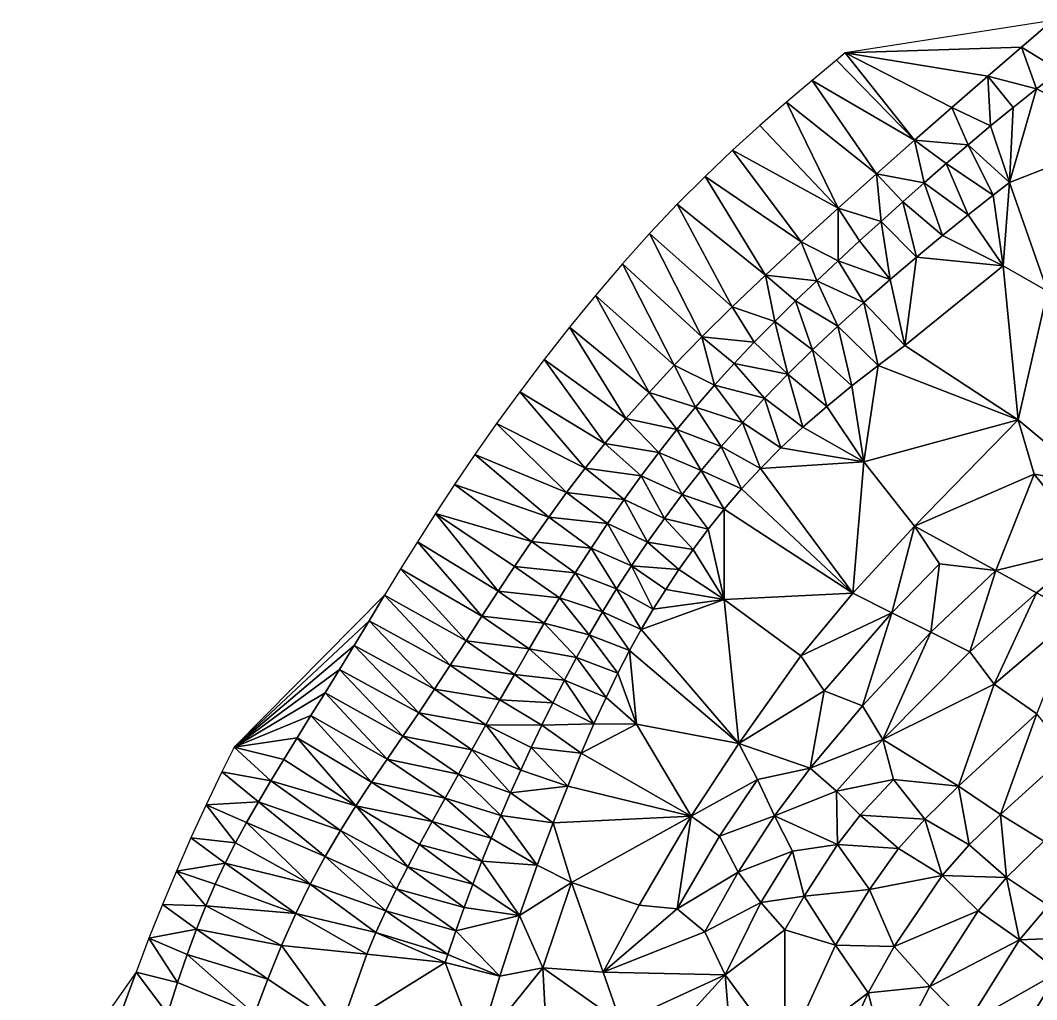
# Model space of a CAD drawing. Header units: metres. Extents: x 0 to 433, y 0 to 317.
# Drawn here: x 135.6 to 178.59, y 92.47 to 133.89 of the extents above; entities that cross this region are included whole.
import ezdxf

# ---------------------------------------------------------------- set-up
doc = ezdxf.new("R2010")
doc.units = ezdxf.units.M
doc.layers.add('TERRAIN_TIN', color=8, linetype='Continuous')

msp = doc.modelspace()

# ---------------------------------------------------------------- linework, layer by layer
at = {"layer": 'TERRAIN_TIN'}
for points in [[(177.945, 132.756, 46), (179.25, 133.887, 46), (170.486, 132.507, 44)], [(179.25, 133.887, 46), (177.945, 132.756, 46), (179.583, 131.755, 47)], [(170.122, 132.207, 44), (173.419, 128.814, 46), (170.486, 132.507, 44)], [(176.52, 131.521, 46), (177.945, 132.756, 46), (170.486, 132.507, 44)], [(175.001, 130.199, 46), (176.52, 131.521, 46), (170.486, 132.507, 44)], [(173.419, 128.814, 46), (175.001, 130.199, 46), (170.486, 132.507, 44)], [(176.52, 131.521, 46), (178.578, 130.984, 47), (177.945, 132.756, 46)], [(177.945, 132.756, 46), (178.578, 130.984, 47), (179.583, 131.755, 47)], [(173.419, 128.814, 46), (170.122, 132.207, 44), (169.088, 131.346, 44)], [(178.578, 130.984, 47), (182.55, 129.03, 49), (179.583, 131.755, 47)], [(171.807, 127.389, 46), (169.088, 131.346, 44), (168.003, 130.425, 44)], [(171.807, 127.389, 46), (173.419, 128.814, 46), (169.088, 131.346, 44)], [(176.52, 131.521, 46), (175.001, 130.199, 46), (176.635, 129.42, 47)], [(177.597, 130.205, 47), (176.52, 131.521, 46), (176.635, 129.42, 47)], [(176.52, 131.521, 46), (177.597, 130.205, 47), (178.578, 130.984, 47)], [(178.578, 130.984, 47), (177.443, 127.025, 48), (182.55, 129.03, 49)], [(177.597, 130.205, 47), (177.443, 127.025, 48), (178.578, 130.984, 47)], [(168.003, 130.425, 44), (166.879, 129.442, 44), (170.197, 125.949, 46)], [(171.807, 127.389, 46), (168.003, 130.425, 44), (170.197, 125.949, 46)], [(175.001, 130.199, 46), (173.419, 128.814, 46), (175.69, 128.627, 47)], [(175.001, 130.199, 46), (175.69, 128.627, 47), (176.635, 129.42, 47)], [(177.443, 127.025, 48), (177.597, 130.205, 47), (176.635, 129.42, 47)], [(166.879, 129.442, 44), (165.727, 128.397, 44), (170.197, 125.949, 46)], [(175.69, 128.627, 47), (177.443, 127.025, 48), (176.635, 129.42, 47)], [(182.55, 129.03, 49), (177.443, 127.025, 48), (179.038, 122.432, 50)], [(173.419, 128.814, 46), (171.807, 127.389, 46), (173.835, 127.02, 47)], [(173.419, 128.814, 46), (174.757, 127.827, 47), (175.69, 128.627, 47)], [(174.757, 127.827, 47), (173.419, 128.814, 46), (173.835, 127.02, 47)], [(174.757, 127.827, 47), (176.753, 126.494, 48), (175.69, 128.627, 47)], [(176.753, 126.494, 48), (177.443, 127.025, 48), (175.69, 128.627, 47)], [(164.558, 127.288, 44), (168.622, 124.517, 46), (165.727, 128.397, 44)], [(165.727, 128.397, 44), (168.622, 124.517, 46), (170.197, 125.949, 46)], [(175.696, 125.662, 48), (174.757, 127.827, 47), (173.835, 127.02, 47)], [(174.757, 127.827, 47), (175.696, 125.662, 48), (176.753, 126.494, 48)], [(167.113, 123.117, 46), (164.558, 127.288, 44), (163.385, 126.113, 44)], [(167.113, 123.117, 46), (168.622, 124.517, 46), (164.558, 127.288, 44)], [(172.006, 125.386, 47), (171.807, 127.389, 46), (170.197, 125.949, 46)], [(171.807, 127.389, 46), (172.919, 126.206, 47), (173.835, 127.02, 47)], [(172.919, 126.206, 47), (171.807, 127.389, 46), (172.006, 125.386, 47)], [(173.835, 127.02, 47), (172.919, 126.206, 47), (174.608, 124.785, 48)], [(175.696, 125.662, 48), (173.835, 127.02, 47), (174.608, 124.785, 48)], [(177.443, 127.025, 48), (176.753, 126.494, 48), (177.174, 123.505, 49)], [(177.443, 127.025, 48), (177.174, 123.505, 49), (179.038, 122.432, 50)], [(176.753, 126.494, 48), (175.696, 125.662, 48), (177.174, 123.505, 49)], [(165.704, 121.773, 46), (163.385, 126.113, 44), (162.217, 124.876, 44)], [(165.704, 121.773, 46), (167.113, 123.117, 46), (163.385, 126.113, 44)], [(172.919, 126.206, 47), (172.006, 125.386, 47), (173.5, 123.87, 48)], [(174.608, 124.785, 48), (172.919, 126.206, 47), (173.5, 123.87, 48)], [(168.622, 124.517, 46), (170.185, 123.723, 47), (170.197, 125.949, 46)], [(170.185, 123.723, 47), (171.094, 124.558, 47), (170.197, 125.949, 46)], [(171.094, 124.558, 47), (172.006, 125.386, 47), (170.197, 125.949, 46)], [(177.174, 123.505, 49), (175.696, 125.662, 48), (174.608, 124.785, 48)], [(171.094, 124.558, 47), (172.384, 122.923, 48), (172.006, 125.386, 47)], [(172.006, 125.386, 47), (172.384, 122.923, 48), (173.5, 123.87, 48)], [(161.063, 123.586, 44), (164.419, 120.503, 46), (162.217, 124.876, 44)], [(164.419, 120.503, 46), (165.704, 121.773, 46), (162.217, 124.876, 44)], [(177.174, 123.505, 49), (174.608, 124.785, 48), (173.5, 123.87, 48)], [(169.282, 122.878, 47), (168.622, 124.517, 46), (167.113, 123.117, 46)], [(168.622, 124.517, 46), (169.282, 122.878, 47), (170.185, 123.723, 47)], [(172.384, 122.923, 48), (171.094, 124.558, 47), (170.185, 123.723, 47)], [(172.384, 122.923, 48), (173.01, 120.133, 49), (173.5, 123.87, 48)], [(173.01, 120.133, 49), (177.174, 123.505, 49), (173.5, 123.87, 48)], [(161.063, 123.586, 44), (159.93, 122.258, 44), (163.252, 119.3, 46)], [(164.419, 120.503, 46), (161.063, 123.586, 44), (163.252, 119.3, 46)], [(169.282, 122.878, 47), (171.272, 121.95, 48), (170.185, 123.723, 47)], [(171.272, 121.95, 48), (172.384, 122.923, 48), (170.185, 123.723, 47)], [(177.806, 116.99, 51), (177.174, 123.505, 49), (173.01, 120.133, 49)], [(177.174, 123.505, 49), (177.806, 116.99, 51), (179.038, 122.432, 50)], [(167.113, 123.117, 46), (165.704, 121.773, 46), (167.505, 121.154, 47)], [(168.387, 122.022, 47), (167.113, 123.117, 46), (167.505, 121.154, 47)], [(168.387, 122.022, 47), (169.282, 122.878, 47), (167.113, 123.117, 46)], [(169.282, 122.878, 47), (168.387, 122.022, 47), (170.174, 120.955, 48)], [(171.272, 121.95, 48), (169.282, 122.878, 47), (170.174, 120.955, 48)], [(172.384, 122.923, 48), (171.272, 121.95, 48), (173.01, 120.133, 49)], [(162.189, 118.155, 46), (159.93, 122.258, 44), (158.824, 120.906, 44)], [(159.93, 122.258, 44), (162.189, 118.155, 46), (163.252, 119.3, 46)], [(177.806, 116.99, 51), (181.096, 114.26, 53), (179.038, 122.432, 50)], [(166.637, 120.272, 47), (165.704, 121.773, 46), (164.419, 120.503, 46)], [(165.704, 121.773, 46), (166.637, 120.272, 47), (167.505, 121.154, 47)], [(169.102, 119.947, 48), (168.387, 122.022, 47), (167.505, 121.154, 47)], [(168.387, 122.022, 47), (169.102, 119.947, 48), (170.174, 120.955, 48)], [(171.272, 121.95, 48), (170.174, 120.955, 48), (171.88, 119.289, 49)], [(173.01, 120.133, 49), (171.272, 121.95, 48), (171.88, 119.289, 49)], [(157.753, 119.543, 44), (161.215, 117.055, 46), (158.824, 120.906, 44)], [(161.215, 117.055, 46), (162.189, 118.155, 46), (158.824, 120.906, 44)], [(166.637, 120.272, 47), (168.067, 118.929, 48), (167.505, 121.154, 47)], [(168.067, 118.929, 48), (169.102, 119.947, 48), (167.505, 121.154, 47)], [(169.102, 119.947, 48), (170.773, 118.427, 49), (170.174, 120.955, 48)], [(170.174, 120.955, 48), (170.773, 118.427, 49), (171.88, 119.289, 49)], [(164.419, 120.503, 46), (163.252, 119.3, 46), (164.958, 118.46, 47)], [(165.787, 119.374, 47), (164.419, 120.503, 46), (164.958, 118.46, 47)], [(165.787, 119.374, 47), (166.637, 120.272, 47), (164.419, 120.503, 46)], [(166.637, 120.272, 47), (165.787, 119.374, 47), (168.067, 118.929, 48)], [(169.706, 117.556, 49), (169.102, 119.947, 48), (168.067, 118.929, 48)], [(169.102, 119.947, 48), (169.706, 117.556, 49), (170.773, 118.427, 49)], [(177.806, 116.99, 51), (173.01, 120.133, 49), (171.88, 119.289, 49)], [(157.753, 119.543, 44), (156.725, 118.183, 44), (160.318, 115.989, 46)], [(161.215, 117.055, 46), (157.753, 119.543, 44), (160.318, 115.989, 46)], [(162.189, 118.155, 46), (164.152, 117.528, 47), (163.252, 119.3, 46)], [(163.252, 119.3, 46), (164.152, 117.528, 47), (164.958, 118.46, 47)], [(167.08, 117.908, 48), (165.787, 119.374, 47), (164.958, 118.46, 47)], [(165.787, 119.374, 47), (167.08, 117.908, 48), (168.067, 118.929, 48)], [(170.773, 118.427, 49), (171.281, 115.223, 50), (171.88, 119.289, 49)], [(171.281, 115.223, 50), (177.806, 116.99, 51), (171.88, 119.289, 49)], [(168.067, 118.929, 48), (167.08, 117.908, 48), (168.699, 116.681, 49)], [(169.706, 117.556, 49), (168.067, 118.929, 48), (168.699, 116.681, 49)], [(164.152, 117.528, 47), (166.14, 116.886, 48), (164.958, 118.46, 47)], [(166.14, 116.886, 48), (167.08, 117.908, 48), (164.958, 118.46, 47)], [(169.706, 117.556, 49), (171.281, 115.223, 50), (170.773, 118.427, 49)], [(159.483, 114.946, 46), (156.725, 118.183, 44), (155.745, 116.839, 44)], [(156.725, 118.183, 44), (159.483, 114.946, 46), (160.318, 115.989, 46)], [(161.215, 117.055, 46), (163.368, 116.578, 47), (162.189, 118.155, 46)], [(163.368, 116.578, 47), (164.152, 117.528, 47), (162.189, 118.155, 46)], [(167.765, 115.809, 49), (167.08, 117.908, 48), (166.14, 116.886, 48)], [(167.08, 117.908, 48), (167.765, 115.809, 49), (168.699, 116.681, 49)], [(163.368, 116.578, 47), (165.247, 115.864, 48), (164.152, 117.528, 47)], [(165.247, 115.864, 48), (166.14, 116.886, 48), (164.152, 117.528, 47)], [(171.281, 115.223, 50), (169.706, 117.556, 49), (168.699, 116.681, 49)], [(162.606, 115.61, 47), (161.215, 117.055, 46), (160.318, 115.989, 46)], [(162.606, 115.61, 47), (163.368, 116.578, 47), (161.215, 117.055, 46)], [(171.281, 115.223, 50), (173.426, 112.49, 51), (177.806, 116.99, 51)], [(177.806, 116.99, 51), (173.426, 112.49, 51), (178.476, 114.7, 52)], [(181.096, 114.26, 53), (177.806, 116.99, 51), (178.476, 114.7, 52)], [(154.822, 115.527, 44), (158.697, 113.914, 46), (155.745, 116.839, 44)], [(158.697, 113.914, 46), (159.483, 114.946, 46), (155.745, 116.839, 44)], [(162.606, 115.61, 47), (164.4, 114.845, 48), (163.368, 116.578, 47)], [(164.4, 114.845, 48), (165.247, 115.864, 48), (163.368, 116.578, 47)], [(165.247, 115.864, 48), (166.902, 114.941, 49), (166.14, 116.886, 48)], [(166.902, 114.941, 49), (167.765, 115.809, 49), (166.14, 116.886, 48)], [(167.765, 115.809, 49), (171.281, 115.223, 50), (168.699, 116.681, 49)], [(159.483, 114.946, 46), (161.863, 114.626, 47), (160.318, 115.989, 46)], [(161.863, 114.626, 47), (162.606, 115.61, 47), (160.318, 115.989, 46)], [(165.247, 115.864, 48), (164.4, 114.845, 48), (166.106, 114.078, 49)], [(166.902, 114.941, 49), (165.247, 115.864, 48), (166.106, 114.078, 49)], [(167.765, 115.809, 49), (166.902, 114.941, 49), (171.281, 115.223, 50)], [(157.945, 112.882, 46), (154.822, 115.527, 44), (153.959, 114.256, 44)], [(158.697, 113.914, 46), (154.822, 115.527, 44), (157.945, 112.882, 46)], [(163.598, 113.83, 48), (162.606, 115.61, 47), (161.863, 114.626, 47)], [(162.606, 115.61, 47), (163.598, 113.83, 48), (164.4, 114.845, 48)], [(171.281, 115.223, 50), (166.902, 114.941, 49), (170.806, 109.66, 51)], [(173.426, 112.49, 51), (171.281, 115.223, 50), (170.806, 109.66, 51)], [(159.483, 114.946, 46), (158.697, 113.914, 46), (161.14, 113.625, 47)], [(161.863, 114.626, 47), (159.483, 114.946, 46), (161.14, 113.625, 47)], [(163.598, 113.83, 48), (165.369, 113.219, 49), (164.4, 114.845, 48)], [(164.4, 114.845, 48), (165.369, 113.219, 49), (166.106, 114.078, 49)], [(166.902, 114.941, 49), (166.106, 114.078, 49), (170.806, 109.66, 51)], [(162.839, 112.82, 48), (161.863, 114.626, 47), (161.14, 113.625, 47)], [(162.839, 112.82, 48), (163.598, 113.83, 48), (161.863, 114.626, 47)], [(173.426, 112.49, 51), (176.866, 110.62, 53), (178.476, 114.7, 52)], [(176.866, 110.62, 53), (180.966, 111.62, 54), (178.476, 114.7, 52)], [(180.966, 111.62, 54), (181.096, 114.26, 53), (178.476, 114.7, 52)], [(153.152, 113.027, 44), (157.216, 111.842, 46), (153.959, 114.256, 44)], [(157.216, 111.842, 46), (157.945, 112.882, 46), (153.959, 114.256, 44)], [(166.106, 114.078, 49), (165.369, 113.219, 49), (170.806, 109.66, 51)], [(160.433, 112.607, 47), (158.697, 113.914, 46), (157.945, 112.882, 46)], [(158.697, 113.914, 46), (160.433, 112.607, 47), (161.14, 113.625, 47)], [(160.433, 112.607, 47), (162.123, 111.818, 48), (161.14, 113.625, 47)], [(162.123, 111.818, 48), (162.839, 112.82, 48), (161.14, 113.625, 47)], [(163.598, 113.83, 48), (162.839, 112.82, 48), (164.686, 112.364, 49)], [(163.598, 113.83, 48), (164.686, 112.364, 49), (165.369, 113.219, 49)], [(165.369, 113.219, 49), (164.686, 112.364, 49), (165.372, 109.396, 50)], [(165.369, 113.219, 49), (165.372, 109.396, 50), (170.806, 109.66, 51)], [(153.152, 113.027, 44), (152.395, 111.839, 44), (155.809, 109.744, 46)], [(156.505, 110.794, 46), (153.152, 113.027, 44), (155.809, 109.744, 46)], [(156.505, 110.794, 46), (157.216, 111.842, 46), (153.152, 113.027, 44)], [(157.216, 111.842, 46), (159.743, 111.573, 47), (157.945, 112.882, 46)], [(159.743, 111.573, 47), (160.433, 112.607, 47), (157.945, 112.882, 46)], [(162.839, 112.82, 48), (162.123, 111.818, 48), (164.051, 111.513, 49)], [(164.686, 112.364, 49), (162.839, 112.82, 48), (164.051, 111.513, 49)], [(159.743, 111.573, 47), (161.449, 110.825, 48), (160.433, 112.607, 47)], [(161.449, 110.825, 48), (162.123, 111.818, 48), (160.433, 112.607, 47)], [(165.372, 109.396, 50), (164.686, 112.364, 49), (164.051, 111.513, 49)], [(172.466, 108.83, 52), (173.426, 112.49, 51), (170.806, 109.66, 51)], [(173.426, 112.49, 51), (172.466, 108.83, 52), (174.476, 110.91, 52)], [(176.866, 110.62, 53), (173.426, 112.49, 51), (174.476, 110.91, 52)], [(151.679, 110.689, 44), (155.124, 108.695, 46), (152.395, 111.839, 44)], [(152.395, 111.839, 44), (155.124, 108.695, 46), (155.809, 109.744, 46)], [(157.216, 111.842, 46), (156.505, 110.794, 46), (159.067, 110.524, 47)], [(159.743, 111.573, 47), (157.216, 111.842, 46), (159.067, 110.524, 47)], [(163.457, 110.667, 49), (162.123, 111.818, 48), (161.449, 110.825, 48)], [(162.123, 111.818, 48), (163.457, 110.667, 49), (164.051, 111.513, 49)], [(160.815, 109.842, 48), (159.743, 111.573, 47), (159.067, 110.524, 47)], [(159.743, 111.573, 47), (160.815, 109.842, 48), (161.449, 110.825, 48)], [(163.457, 110.667, 49), (165.372, 109.396, 50), (164.051, 111.513, 49)], [(180.966, 111.62, 54), (176.866, 110.62, 53), (178.576, 109.68, 54)], [(180.276, 108.78, 55), (180.966, 111.62, 54), (178.576, 109.68, 54)], [(154.449, 107.653, 46), (151.679, 110.689, 44), (150.999, 109.576, 44)], [(154.449, 107.653, 46), (155.124, 108.695, 46), (151.679, 110.689, 44)], [(158.405, 109.461, 47), (156.505, 110.794, 46), (155.809, 109.744, 46)], [(156.505, 110.794, 46), (158.405, 109.461, 47), (159.067, 110.524, 47)], [(159.067, 110.524, 47), (158.405, 109.461, 47), (160.218, 108.868, 48)], [(160.815, 109.842, 48), (159.067, 110.524, 47), (160.218, 108.868, 48)], [(160.815, 109.842, 48), (162.37, 108.985, 49), (161.449, 110.825, 48)], [(162.37, 108.985, 49), (162.899, 109.825, 49), (161.449, 110.825, 48)], [(162.899, 109.825, 49), (163.457, 110.667, 49), (161.449, 110.825, 48)], [(163.457, 110.667, 49), (162.899, 109.825, 49), (165.372, 109.396, 50)], [(172.466, 108.83, 52), (174.116, 108.01, 53), (174.476, 110.91, 52)], [(174.116, 108.01, 53), (176.866, 110.62, 53), (174.476, 110.91, 52)], [(176.866, 110.62, 53), (174.116, 108.01, 53), (175.766, 107.18, 54)], [(178.576, 109.68, 54), (176.866, 110.62, 53), (175.766, 107.18, 54)], [(155.124, 108.695, 46), (157.756, 108.388, 47), (155.809, 109.744, 46)], [(157.756, 108.388, 47), (158.405, 109.461, 47), (155.809, 109.744, 46)], [(161.863, 108.128, 49), (160.815, 109.842, 48), (160.218, 108.868, 48)], [(162.37, 108.985, 49), (160.815, 109.842, 48), (161.863, 108.128, 49)], [(162.899, 109.825, 49), (162.37, 108.985, 49), (165.372, 109.396, 50)], [(165.372, 109.396, 50), (168.606, 107.02, 51), (170.806, 109.66, 51)], [(168.606, 107.02, 51), (172.466, 108.83, 52), (170.806, 109.66, 51)], [(176.796, 105.82, 55), (178.576, 109.68, 54), (175.766, 107.18, 54)], [(176.796, 105.82, 55), (180.276, 108.78, 55), (178.576, 109.68, 54)], [(144.636, 103.15, 43), (150.347, 108.497, 44), (150.999, 109.576, 44)], [(150.347, 108.497, 44), (153.78, 106.62, 46), (150.999, 109.576, 44)], [(153.78, 106.62, 46), (154.449, 107.653, 46), (150.999, 109.576, 44)], [(159.654, 107.901, 48), (158.405, 109.461, 47), (157.756, 108.388, 47)], [(158.405, 109.461, 47), (159.654, 107.901, 48), (160.218, 108.868, 48)], [(165.372, 109.396, 50), (161.863, 108.128, 49), (165.986, 103.31, 51)], [(165.372, 109.396, 50), (162.37, 108.985, 49), (161.863, 108.128, 49)], [(168.606, 107.02, 51), (165.372, 109.396, 50), (165.986, 103.31, 51)], [(159.654, 107.901, 48), (161.367, 107.235, 49), (160.218, 108.868, 48)], [(161.367, 107.235, 49), (161.863, 108.128, 49), (160.218, 108.868, 48)], [(172.466, 108.83, 52), (168.606, 107.02, 51), (169.596, 105.54, 52)], [(171.226, 104.9, 53), (172.466, 108.83, 52), (169.596, 105.54, 52)], [(171.226, 104.9, 53), (174.116, 108.01, 53), (172.466, 108.83, 52)], [(178.596, 104.56, 56), (180.276, 108.78, 55), (176.796, 105.82, 55)], [(144.636, 103.15, 43), (149.716, 107.451, 44), (150.347, 108.497, 44)], [(149.716, 107.451, 44), (153.114, 105.601, 46), (150.347, 108.497, 44)], [(153.114, 105.601, 46), (153.78, 106.62, 46), (150.347, 108.497, 44)], [(157.12, 107.309, 47), (155.124, 108.695, 46), (154.449, 107.653, 46)], [(155.124, 108.695, 46), (157.12, 107.309, 47), (157.756, 108.388, 47)], [(157.12, 107.309, 47), (159.12, 106.941, 48), (157.756, 108.388, 47)], [(159.12, 106.941, 48), (159.654, 107.901, 48), (157.756, 108.388, 47)], [(161.863, 108.128, 49), (161.367, 107.235, 49), (165.986, 103.31, 51)], [(171.226, 104.9, 53), (172.076, 103.47, 54), (174.116, 108.01, 53)], [(174.116, 108.01, 53), (172.076, 103.47, 54), (175.766, 107.18, 54)], [(154.449, 107.653, 46), (153.78, 106.62, 46), (156.496, 106.229, 47)], [(157.12, 107.309, 47), (154.449, 107.653, 46), (156.496, 106.229, 47)], [(159.654, 107.901, 48), (159.12, 106.941, 48), (160.873, 106.285, 49)], [(161.367, 107.235, 49), (159.654, 107.901, 48), (160.873, 106.285, 49)], [(149.716, 107.451, 44), (144.636, 103.15, 43), (149.099, 106.435, 44)], [(152.448, 104.602, 46), (149.716, 107.451, 44), (149.099, 106.435, 44)], [(149.716, 107.451, 44), (152.448, 104.602, 46), (153.114, 105.601, 46)], [(158.611, 105.985, 48), (157.12, 107.309, 47), (156.496, 106.229, 47)], [(158.611, 105.985, 48), (159.12, 106.941, 48), (157.12, 107.309, 47)], [(161.367, 107.235, 49), (160.873, 106.285, 49), (161.656, 104.117, 50)], [(165.986, 103.31, 51), (161.367, 107.235, 49), (161.656, 104.117, 50)], [(172.076, 103.47, 54), (176.796, 105.82, 55), (175.766, 107.18, 54)], [(155.885, 105.155, 47), (153.78, 106.62, 46), (153.114, 105.601, 46)], [(153.78, 106.62, 46), (155.885, 105.155, 47), (156.496, 106.229, 47)], [(160.374, 105.258, 49), (159.12, 106.941, 48), (158.611, 105.985, 48)], [(159.12, 106.941, 48), (160.374, 105.258, 49), (160.873, 106.285, 49)], [(169.596, 105.54, 52), (168.606, 107.02, 51), (165.986, 103.31, 51)], [(144.636, 103.15, 43), (148.49, 105.447, 44), (149.099, 106.435, 44)], [(148.49, 105.447, 44), (151.781, 103.622, 46), (149.099, 106.435, 44)], [(151.781, 103.622, 46), (152.448, 104.602, 46), (149.099, 106.435, 44)], [(155.885, 105.155, 47), (158.126, 105.033, 48), (156.496, 106.229, 47)], [(158.126, 105.033, 48), (158.611, 105.985, 48), (156.496, 106.229, 47)], [(160.873, 106.285, 49), (160.374, 105.258, 49), (161.656, 104.117, 50)], [(158.126, 105.033, 48), (159.859, 104.133, 49), (158.611, 105.985, 48)], [(159.859, 104.133, 49), (160.374, 105.258, 49), (158.611, 105.985, 48)], [(175.276, 101.5, 56), (176.796, 105.82, 55), (172.076, 103.47, 54)], [(175.276, 101.5, 56), (178.596, 104.56, 56), (176.796, 105.82, 55)], [(147.892, 104.486, 44), (148.49, 105.447, 44), (144.636, 103.15, 43)], [(151.113, 102.649, 46), (148.49, 105.447, 44), (147.892, 104.486, 44)], [(151.113, 102.649, 46), (151.781, 103.622, 46), (148.49, 105.447, 44)], [(152.448, 104.602, 46), (155.287, 104.089, 47), (153.114, 105.601, 46)], [(155.287, 104.089, 47), (155.885, 105.155, 47), (153.114, 105.601, 46)], [(169.006, 102.27, 53), (169.596, 105.54, 52), (165.986, 103.31, 51)], [(169.006, 102.27, 53), (171.226, 104.9, 53), (169.596, 105.54, 52)], [(157.658, 104.082, 48), (155.885, 105.155, 47), (155.287, 104.089, 47)], [(157.658, 104.082, 48), (158.126, 105.033, 48), (155.885, 105.155, 47)], [(158.126, 105.033, 48), (157.658, 104.082, 48), (159.859, 104.133, 49)], [(160.374, 105.258, 49), (159.859, 104.133, 49), (161.656, 104.117, 50)], [(172.076, 103.47, 54), (171.226, 104.9, 53), (169.006, 102.27, 53)], [(147.307, 103.547, 44), (147.892, 104.486, 44), (144.636, 103.15, 43)], [(147.307, 103.547, 44), (150.448, 101.669, 46), (147.892, 104.486, 44)], [(150.448, 101.669, 46), (151.113, 102.649, 46), (147.892, 104.486, 44)], [(151.781, 103.622, 46), (154.7, 103.038, 47), (152.448, 104.602, 46)], [(154.7, 103.038, 47), (155.287, 104.089, 47), (152.448, 104.602, 46)], [(178.596, 104.56, 56), (175.276, 101.5, 56), (177.056, 100.31, 57)], [(179.936, 102.91, 57), (178.596, 104.56, 56), (177.056, 100.31, 57)], [(154.7, 103.038, 47), (156.766, 102.18, 48), (155.287, 104.089, 47)], [(157.206, 103.132, 48), (157.658, 104.082, 48), (155.287, 104.089, 47)], [(156.766, 102.18, 48), (157.206, 103.132, 48), (155.287, 104.089, 47)], [(157.658, 104.082, 48), (157.206, 103.132, 48), (159.321, 102.891, 49)], [(159.859, 104.133, 49), (157.658, 104.082, 48), (159.321, 102.891, 49)], [(159.859, 104.133, 49), (159.321, 102.891, 49), (161.656, 104.117, 50)], [(159.321, 102.891, 49), (163.976, 100.23, 51), (161.656, 104.117, 50)], [(163.976, 100.23, 51), (165.986, 103.31, 51), (161.656, 104.117, 50)], [(151.781, 103.622, 46), (151.113, 102.649, 46), (154.125, 102.006, 47)], [(154.7, 103.038, 47), (151.781, 103.622, 46), (154.125, 102.006, 47)], [(146.739, 102.628, 44), (147.307, 103.547, 44), (144.636, 103.15, 43)], [(146.739, 102.628, 44), (149.788, 100.666, 46), (147.307, 103.547, 44)], [(149.788, 100.666, 46), (150.448, 101.669, 46), (147.307, 103.547, 44)], [(165.986, 103.31, 51), (163.976, 100.23, 51), (166.776, 101.79, 52)], [(169.006, 102.27, 53), (165.986, 103.31, 51), (166.776, 101.79, 52)], [(170.126, 101.29, 54), (172.076, 103.47, 54), (169.006, 102.27, 53)], [(172.076, 103.47, 54), (170.126, 101.29, 54), (172.526, 101.78, 55)], [(175.276, 101.5, 56), (172.076, 103.47, 54), (172.526, 101.78, 55)], [(144.636, 103.15, 43), (144.118, 102.104, 43), (146.191, 101.727, 44)], [(146.739, 102.628, 44), (144.636, 103.15, 43), (146.191, 101.727, 44)], [(156.337, 101.225, 48), (154.7, 103.038, 47), (154.125, 102.006, 47)], [(156.337, 101.225, 48), (156.766, 102.18, 48), (154.7, 103.038, 47)], [(156.766, 102.18, 48), (158.749, 101.509, 49), (157.206, 103.132, 48)], [(157.206, 103.132, 48), (158.749, 101.509, 49), (159.321, 102.891, 49)], [(159.321, 102.891, 49), (158.749, 101.509, 49), (163.976, 100.23, 51)], [(178.896, 99.17, 58), (179.936, 102.91, 57), (177.056, 100.31, 57)], [(149.788, 100.666, 46), (146.739, 102.628, 44), (146.191, 101.727, 44)], [(153.563, 100.998, 47), (151.113, 102.649, 46), (150.448, 101.669, 46)], [(151.113, 102.649, 46), (153.563, 100.998, 47), (154.125, 102.006, 47)], [(145.666, 100.841, 44), (144.118, 102.104, 43), (143.455, 100.719, 43)], [(144.118, 102.104, 43), (145.666, 100.841, 44), (146.191, 101.727, 44)], [(153.563, 100.998, 47), (155.92, 100.267, 48), (154.125, 102.006, 47)], [(155.92, 100.267, 48), (156.337, 101.225, 48), (154.125, 102.006, 47)], [(158.749, 101.509, 49), (156.766, 102.18, 48), (156.337, 101.225, 48)], [(167.496, 100.25, 53), (169.006, 102.27, 53), (166.776, 101.79, 52)], [(167.496, 100.25, 53), (170.126, 101.29, 54), (169.006, 102.27, 53)], [(145.666, 100.841, 44), (149.135, 99.624, 46), (146.191, 101.727, 44)], [(149.135, 99.624, 46), (149.788, 100.666, 46), (146.191, 101.727, 44)], [(153.016, 100.01, 47), (150.448, 101.669, 46), (149.788, 100.666, 46)], [(153.016, 100.01, 47), (153.563, 100.998, 47), (150.448, 101.669, 46)], [(158.134, 99.958, 49), (158.749, 101.509, 49), (156.337, 101.225, 48)], [(158.749, 101.509, 49), (158.134, 99.958, 49), (163.976, 100.23, 51)], [(163.976, 100.23, 51), (165.176, 99.39, 52), (166.776, 101.79, 52)], [(165.176, 99.39, 52), (167.496, 100.25, 53), (166.776, 101.79, 52)], [(172.526, 101.78, 55), (170.126, 101.29, 54), (171.126, 100.27, 55)], [(173.856, 100.1, 56), (172.526, 101.78, 55), (171.126, 100.27, 55)], [(173.856, 100.1, 56), (175.276, 101.5, 56), (172.526, 101.78, 55)], [(175.726, 99.02, 57), (175.276, 101.5, 56), (173.856, 100.1, 56)], [(175.276, 101.5, 56), (175.726, 99.02, 57), (177.056, 100.31, 57)], [(155.92, 100.267, 48), (158.134, 99.958, 49), (156.337, 101.225, 48)], [(170.126, 101.29, 54), (167.496, 100.25, 53), (170.166, 99.03, 55)], [(170.126, 101.29, 54), (170.166, 99.03, 55), (171.126, 100.27, 55)], [(142.814, 99.321, 43), (144.697, 99.102, 44), (143.455, 100.719, 43)], [(145.166, 99.967, 44), (145.666, 100.841, 44), (143.455, 100.719, 43)], [(144.697, 99.102, 44), (145.166, 99.967, 44), (143.455, 100.719, 43)], [(145.166, 99.967, 44), (148.493, 98.528, 46), (145.666, 100.841, 44)], [(145.666, 100.841, 44), (148.493, 98.528, 46), (149.135, 99.624, 46)], [(151.981, 98.091, 47), (149.788, 100.666, 46), (149.135, 99.624, 46)], [(151.981, 98.091, 47), (152.487, 99.042, 47), (149.788, 100.666, 46)], [(152.487, 99.042, 47), (153.016, 100.01, 47), (149.788, 100.666, 46)], [(153.563, 100.998, 47), (153.016, 100.01, 47), (155.515, 99.304, 48)], [(153.563, 100.998, 47), (155.515, 99.304, 48), (155.92, 100.267, 48)], [(155.515, 99.304, 48), (157.461, 98.16, 49), (155.92, 100.267, 48)], [(157.461, 98.16, 49), (158.134, 99.958, 49), (155.92, 100.267, 48)], [(158.134, 99.958, 49), (158.917, 97.426, 50), (163.976, 100.23, 51)], [(158.917, 97.426, 50), (161.766, 96.47, 51), (163.976, 100.23, 51)], [(163.976, 100.23, 51), (161.766, 96.47, 51), (163.376, 96.31, 52)], [(165.176, 99.39, 52), (163.976, 100.23, 51), (163.376, 96.31, 52)], [(165.956, 97.86, 53), (167.496, 100.25, 53), (165.176, 99.39, 52)], [(167.496, 100.25, 53), (165.956, 97.86, 53), (168.256, 98.76, 54)], [(170.166, 99.03, 55), (167.496, 100.25, 53), (168.256, 98.76, 54)], [(170.166, 99.03, 55), (172.746, 98.86, 56), (171.126, 100.27, 55)], [(172.746, 98.86, 56), (173.856, 100.1, 56), (171.126, 100.27, 55)], [(175.726, 99.02, 57), (177.316, 97.64, 58), (177.056, 100.31, 57)], [(177.316, 97.64, 58), (178.896, 99.17, 58), (177.056, 100.31, 57)], [(147.863, 97.363, 46), (145.166, 99.967, 44), (144.697, 99.102, 44)], [(148.493, 98.528, 46), (145.166, 99.967, 44), (147.863, 97.363, 46)], [(152.487, 99.042, 47), (155.122, 98.335, 48), (153.016, 100.01, 47)], [(153.016, 100.01, 47), (155.122, 98.335, 48), (155.515, 99.304, 48)], [(158.134, 99.958, 49), (157.461, 98.16, 49), (158.917, 97.426, 50)], [(174.586, 97.73, 57), (173.856, 100.1, 56), (172.746, 98.86, 56)], [(174.586, 97.73, 57), (175.726, 99.02, 57), (173.856, 100.1, 56)], [(142.198, 97.914, 43), (144.257, 98.24, 44), (142.814, 99.321, 43)], [(144.257, 98.24, 44), (144.697, 99.102, 44), (142.814, 99.321, 43)], [(148.493, 98.528, 46), (151.502, 97.154, 47), (149.135, 99.624, 46)], [(151.502, 97.154, 47), (151.981, 98.091, 47), (149.135, 99.624, 46)], [(165.956, 97.86, 53), (165.176, 99.39, 52), (163.376, 96.31, 52)], [(144.257, 98.24, 44), (147.863, 97.363, 46), (144.697, 99.102, 44)], [(154.741, 97.36, 48), (152.487, 99.042, 47), (151.981, 98.091, 47)], [(155.122, 98.335, 48), (152.487, 99.042, 47), (154.741, 97.36, 48)], [(155.122, 98.335, 48), (157.461, 98.16, 49), (155.515, 99.304, 48)], [(168.756, 96.85, 55), (170.166, 99.03, 55), (168.256, 98.76, 54)], [(168.756, 96.85, 55), (171.516, 97.13, 56), (170.166, 99.03, 55)], [(170.166, 99.03, 55), (171.516, 97.13, 56), (172.746, 98.86, 56)], [(175.726, 99.02, 57), (174.586, 97.73, 57), (177.316, 97.64, 58)], [(179.086, 96.46, 59), (178.896, 99.17, 58), (177.316, 97.64, 58)], [(151.052, 96.229, 47), (148.493, 98.528, 46), (147.863, 97.363, 46)], [(148.493, 98.528, 46), (151.052, 96.229, 47), (151.502, 97.154, 47)], [(165.956, 97.86, 53), (166.916, 96.58, 54), (168.256, 98.76, 54)], [(166.916, 96.58, 54), (168.756, 96.85, 55), (168.256, 98.76, 54)], [(171.516, 97.13, 56), (174.586, 97.73, 57), (172.746, 98.86, 56)], [(143.842, 97.362, 44), (144.257, 98.24, 44), (142.198, 97.914, 43)], [(144.257, 98.24, 44), (143.842, 97.362, 44), (147.248, 96.114, 46)], [(147.863, 97.363, 46), (144.257, 98.24, 44), (147.248, 96.114, 46)], [(151.502, 97.154, 47), (154.373, 96.376, 48), (151.981, 98.091, 47)], [(154.373, 96.376, 48), (154.741, 97.36, 48), (151.981, 98.091, 47)], [(156.716, 96.028, 49), (155.122, 98.335, 48), (154.741, 97.36, 48)], [(155.122, 98.335, 48), (156.716, 96.028, 49), (157.461, 98.16, 49)], [(157.461, 98.16, 49), (156.716, 96.028, 49), (158.917, 97.426, 50)], [(143.442, 96.442, 44), (142.198, 97.914, 43), (141.606, 96.498, 43)], [(143.442, 96.442, 44), (143.842, 97.362, 44), (142.198, 97.914, 43)], [(164.546, 95.34, 53), (165.956, 97.86, 53), (163.376, 96.31, 52)], [(166.916, 96.58, 54), (165.956, 97.86, 53), (164.546, 95.34, 53)], [(174.586, 97.73, 57), (171.516, 97.13, 56), (172.556, 94.72, 57)], [(174.586, 97.73, 57), (172.556, 94.72, 57), (176.116, 96.23, 58)], [(177.316, 97.64, 58), (174.586, 97.73, 57), (176.116, 96.23, 58)], [(177.866, 95, 59), (177.316, 97.64, 58), (176.116, 96.23, 58)], [(179.086, 96.46, 59), (177.316, 97.64, 58), (177.866, 95, 59)], [(143.842, 97.362, 44), (143.442, 96.442, 44), (147.248, 96.114, 46)], [(150.636, 95.313, 47), (147.863, 97.363, 46), (147.248, 96.114, 46)], [(151.052, 96.229, 47), (147.863, 97.363, 46), (150.636, 95.313, 47)], [(154.373, 96.376, 48), (156.716, 96.028, 49), (154.741, 97.36, 48)], [(158.917, 97.426, 50), (156.716, 96.028, 49), (157.702, 93.815, 50)], [(160.256, 93.63, 51), (158.917, 97.426, 50), (157.702, 93.815, 50)], [(161.766, 96.47, 51), (158.917, 97.426, 50), (160.256, 93.63, 51)], [(151.052, 96.229, 47), (154.018, 95.383, 48), (151.502, 97.154, 47)], [(154.018, 95.383, 48), (154.373, 96.376, 48), (151.502, 97.154, 47)], [(168.756, 96.85, 55), (166.916, 96.58, 54), (167.936, 95.43, 55)], [(168.756, 96.85, 55), (167.936, 95.43, 55), (170.076, 94.78, 56)], [(171.516, 97.13, 56), (168.756, 96.85, 55), (170.076, 94.78, 56)], [(172.556, 94.72, 57), (171.516, 97.13, 56), (170.076, 94.78, 56)], [(141.039, 95.073, 43), (143.05, 95.458, 44), (141.606, 96.498, 43)], [(143.05, 95.458, 44), (143.442, 96.442, 44), (141.606, 96.498, 43)], [(143.442, 96.442, 44), (143.05, 95.458, 44), (146.65, 94.77, 46)], [(143.442, 96.442, 44), (146.65, 94.77, 46), (147.248, 96.114, 46)], [(154.018, 95.383, 48), (156.716, 96.028, 49), (154.373, 96.376, 48)], [(161.766, 96.47, 51), (160.256, 93.63, 51), (163.376, 96.31, 52)], [(160.256, 93.63, 51), (164.546, 95.34, 53), (163.376, 96.31, 52)], [(166.916, 96.58, 54), (164.546, 95.34, 53), (165.406, 93.52, 54)], [(167.936, 95.43, 55), (166.916, 96.58, 54), (165.406, 93.52, 54)], [(180.696, 95.11, 60), (179.086, 96.46, 59), (177.866, 95, 59)], [(146.65, 94.77, 46), (150.258, 94.405, 47), (147.248, 96.114, 46)], [(150.258, 94.405, 47), (150.636, 95.313, 47), (147.248, 96.114, 46)], [(153.675, 94.379, 48), (151.052, 96.229, 47), (150.636, 95.313, 47)], [(153.675, 94.379, 48), (154.018, 95.383, 48), (151.052, 96.229, 47)], [(156.716, 96.028, 49), (154.018, 95.383, 48), (155.883, 93.474, 49)], [(156.716, 96.028, 49), (155.883, 93.474, 49), (157.702, 93.815, 50)], [(172.556, 94.72, 57), (174.066, 93.03, 58), (176.116, 96.23, 58)], [(174.066, 93.03, 58), (177.866, 95, 59), (176.116, 96.23, 58)], [(143.05, 95.458, 44), (141.039, 95.073, 43), (142.655, 94.385, 44)], [(143.05, 95.458, 44), (142.655, 94.385, 44), (146.069, 93.345, 46)], [(146.65, 94.77, 46), (143.05, 95.458, 44), (146.069, 93.345, 46)], [(140.493, 93.636, 43), (142.251, 93.2, 44), (141.039, 95.073, 43)], [(141.039, 95.073, 43), (142.251, 93.2, 44), (142.655, 94.385, 44)], [(150.258, 94.405, 47), (153.565, 94.042, 48), (150.636, 95.313, 47)], [(153.565, 94.042, 48), (153.675, 94.379, 48), (150.636, 95.313, 47)], [(154.018, 95.383, 48), (153.675, 94.379, 48), (155.883, 93.474, 49)], [(165.406, 93.52, 54), (164.546, 95.34, 53), (160.256, 93.63, 51)], [(167.936, 90.1, 56), (167.936, 95.43, 55), (165.406, 93.52, 54)], [(167.936, 95.43, 55), (167.936, 90.1, 56), (170.076, 94.78, 56)], [(180.696, 95.11, 60), (177.866, 95, 59), (179.506, 93.64, 60)], [(146.65, 94.77, 46), (146.069, 93.345, 46), (149.147, 91.294, 47)], [(150.258, 94.405, 47), (146.65, 94.77, 46), (149.147, 91.294, 47)], [(167.936, 90.1, 56), (171.456, 92.76, 57), (170.076, 94.78, 56)], [(171.456, 92.76, 57), (172.556, 94.72, 57), (170.076, 94.78, 56)], [(172.556, 94.72, 57), (171.456, 92.76, 57), (174.066, 93.03, 58)], [(175.626, 91.44, 59), (177.866, 95, 59), (174.066, 93.03, 58)], [(177.866, 95, 59), (175.626, 91.44, 59), (179.506, 93.64, 60)], [(142.251, 93.2, 44), (145.505, 91.857, 46), (142.655, 94.385, 44)], [(142.655, 94.385, 44), (145.505, 91.857, 46), (146.069, 93.345, 46)], [(153.565, 94.042, 48), (150.258, 94.405, 47), (149.147, 91.294, 47)], [(155.883, 93.474, 49), (153.675, 94.379, 48), (153.565, 94.042, 48)], [(154.947, 90.411, 49), (153.565, 94.042, 48), (149.147, 91.294, 47)], [(154.947, 90.411, 49), (155.883, 93.474, 49), (153.565, 94.042, 48)], [(155.883, 93.474, 49), (154.947, 90.411, 49), (157.702, 93.815, 50)], [(154.947, 90.411, 49), (157.966, 88.74, 51), (157.702, 93.815, 50)], [(160.996, 91.49, 52), (160.256, 93.63, 51), (157.702, 93.815, 50)], [(157.966, 88.74, 51), (160.996, 91.49, 52), (157.702, 93.815, 50)], [(139.967, 92.188, 43), (140.493, 93.636, 43), (135.597, 86.665, 42)], [(141.828, 91.88, 44), (140.493, 93.636, 43), (139.967, 92.188, 43)], [(140.493, 93.636, 43), (141.828, 91.88, 44), (142.251, 93.2, 44)], [(146.069, 93.345, 46), (145.505, 91.857, 46), (149.147, 91.294, 47)], [(160.996, 91.49, 52), (165.406, 93.52, 54), (160.256, 93.63, 51)], [(160.996, 91.49, 52), (161.986, 89.76, 53), (165.406, 93.52, 54)], [(161.986, 89.76, 53), (165.686, 90.13, 55), (165.406, 93.52, 54)], [(165.686, 90.13, 55), (167.936, 90.1, 56), (165.406, 93.52, 54)], [(175.626, 91.44, 59), (176.936, 89.43, 60), (179.506, 93.64, 60)], [(176.936, 89.43, 60), (181.406, 90.79, 61), (179.506, 93.64, 60)], [(141.828, 91.88, 44), (145.505, 91.857, 46), (142.251, 93.2, 44)], [(171.456, 92.76, 57), (172.296, 89.6, 58), (174.066, 93.03, 58)], [(172.296, 89.6, 58), (175.626, 91.44, 59), (174.066, 93.03, 58)], [(169.676, 88.88, 57), (171.456, 92.76, 57), (167.936, 90.1, 56)], [(171.456, 92.76, 57), (169.676, 88.88, 57), (172.296, 89.6, 58)]]:
    msp.add_3dface(points, dxfattribs=at)

doc.saveas('drawing.dxf')
